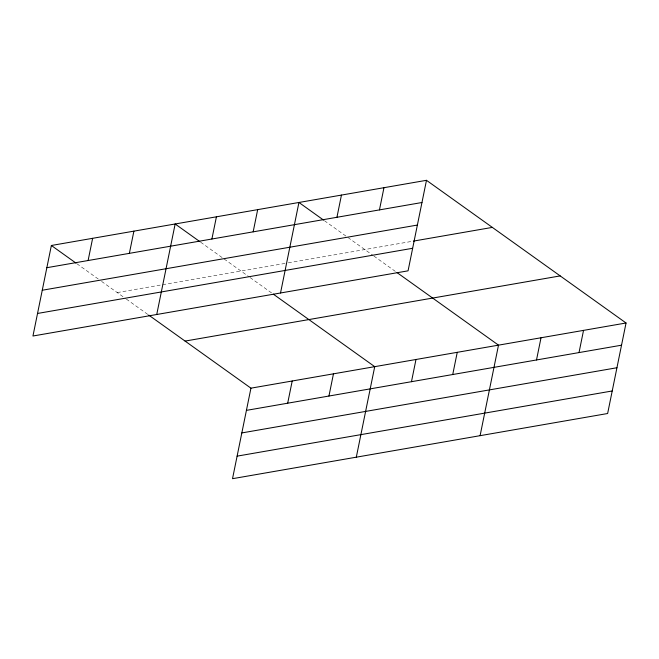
<?xml version="1.0" encoding="UTF-8"?>
<svg xmlns="http://www.w3.org/2000/svg" width="659" height="659" viewBox="0 0 659 659"><rect width="100%" height="100%" fill="white"/><g stroke="black" fill="none" stroke-linecap="round" stroke-linejoin="round"><path stroke-width="0.49" stroke-dasharray="3.29 2.47" d="M117.228 292.571L287.308 263.023M288.312 262.842L412.369 241.293M324.459 220.716L373.076 255.47M373.9 256.063L397.072 272.628M200.674 242.224L249.283 276.978M250.115 277.571L273.287 294.136M76.889 263.732L98.29 279.037M101.585 281.393L125.498 298.486M126.33 299.079L147.838 314.467"/><path stroke-width="0.99" d="M51.369 245.486L32.95 336.008L408.061 270.833L426.48 180.311L51.369 245.486L76.065 263.147M88.108 260.519L92.631 238.319M129.37 253.353L133.892 231.152M156.735 314.5L175.154 223.978L199.85 241.639M211.901 239.011L216.416 216.811M253.163 231.844L257.677 209.636M148.67 315.051L250.939 388.167L232.52 478.689L607.631 413.514L626.05 322.992L426.48 180.311M280.528 292.991L298.939 202.47L323.635 220.131M287.686 403.209L292.201 381.001M336.938 217.289L341.453 195.08M328.948 396.034L333.462 373.834M379.452 209.9L383.966 187.7M356.305 457.181L374.724 366.659L273.287 294.136M411.471 381.693L415.986 359.493M452.733 374.526L457.247 352.326M480.098 435.673L498.509 345.151L397.072 272.628M536.508 359.971L541.023 337.762M579.022 352.581L583.536 330.381M46.847 267.694L421.958 202.511M42.258 290.24L417.378 225.057M413.382 241.112L492.339 227.396M37.538 313.462L412.649 248.286M185.08 341.082L560.191 275.907M250.939 388.167L626.05 322.992M246.417 410.376L621.536 345.192M241.837 432.922L616.948 367.738M237.108 456.143L612.219 390.968"/></g></svg>
